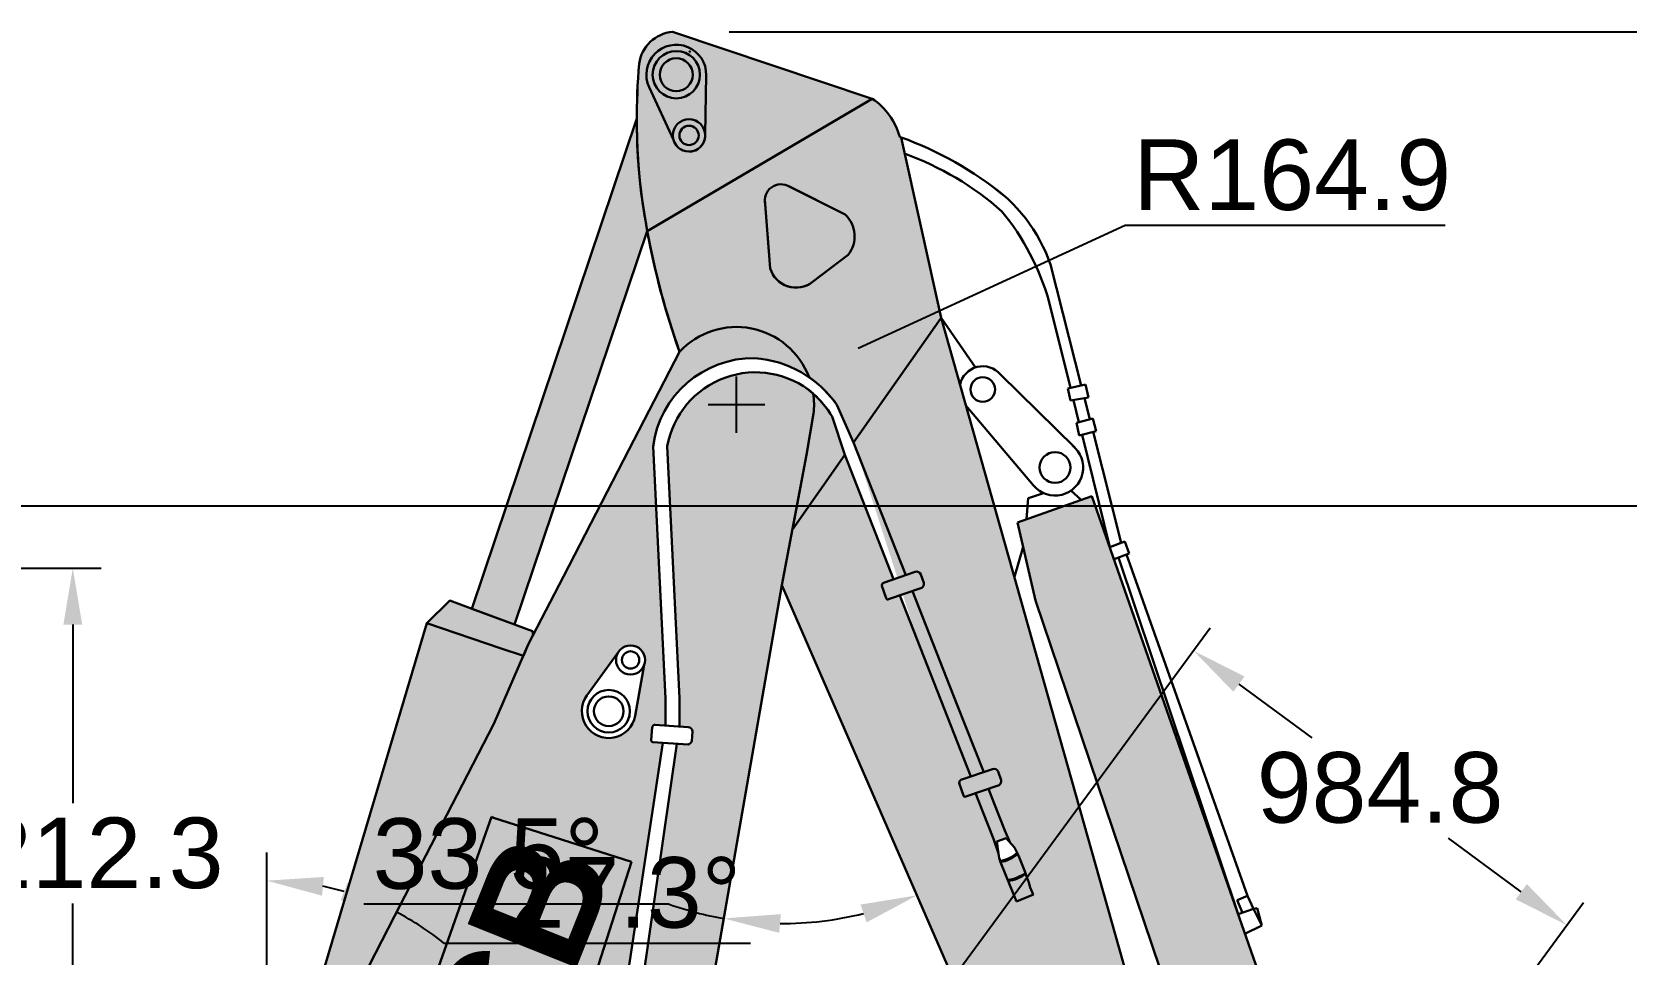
# Model space of a CAD drawing. Header units: millimetres. Extents: x 840 to 45745, y -146 to 13913.
# Drawn here: x 27991 to 31380, y 8627 to 10587 of the extents above; entities that cross this region are included whole.
import ezdxf

# ---------------------------------------------------------------- set-up
doc = ezdxf.new("R2010")
doc.units = ezdxf.units.MM
for name, color, linetype, lineweight in [('colour', 7, 'Continuous', 30), ('drawing', 7, 'Continuous', 30), ('extra adjustment', 7, 'Continuous', 30), ('New DIM', 7, 'Continuous', 30)]:
    doc.layers.add(name, color=color, linetype=linetype, lineweight=lineweight)
doc.styles.get("Standard").update_dxf_attribs({"font": 'arial.ttf'})
doc.dimstyles.new('000001211E731208', dxfattribs={"dimscale": 30, "dimtxt": 5, "dimasz": 4, "dimexe": 2, "dimexo": 4, "dimgap": 1, "dimtad": 1, "dimtih": 1, "dimtoh": 1, "dimdec": 1, "dimdsep": 46, "dimtxsty": 'Standard', "dimcen": 2, "dimclrd": 1, "dimclre": 134, "dimadec": 1, "dimazin": 2, "dimtfac": 1, "dimtdec": 1, "dimtofl": 0, "dimtmove": 0, "dimatfit": 3, "dimfxl": 1, "dimtolj": 1, "dimtzin": 0, "dimarcsym": 0})

# ---------------------------------------------------------------- blocks, each defined once
blk = doc.blocks.new('*D12')
at = {"layer": 'Defpoints', "color": 0, "transparency": 16777216}
for p in [(27622.2, 9579.7), (27206, 6227.8), (31723.3, 6227.8)]:
    blk.add_point(p, dxfattribs=at)
at = {"layer": 'New DIM', "color": 134, "linetype": 'ByBlock', "lineweight": -2, "transparency": 16777216}
for p, q in [((27742.2, 9579.7), (31783.3, 9579.7)), ((27326, 6227.8), (31783.3, 6227.8))]:
    blk.add_line(p, q, dxfattribs=at)
at = {"layer": 'New DIM', "color": 1, "linetype": 'ByBlock', "lineweight": -2, "transparency": 16777216}
for p, q in [((31723.3, 9459.7), (31723.3, 8010.4)), ((31723.3, 6347.8), (31723.3, 7797.1))]:
    blk.add_line(p, q, dxfattribs=at)
at = {"layer": 'New DIM', "color": 1, "transparency": 16777216}
for points in [[(31703.3, 9459.7), (31743.3, 9459.7), (31723.3, 9579.7)], [(31703.3, 6347.8), (31743.3, 6347.8), (31723.3, 6227.8)]]:
    blk.add_solid(points, dxfattribs=at)
at = {"layer": 'New DIM', "color": 0, "transparency": 16777216, "insert": (31723.3, 7903.8), "char_height": 150, "attachment_point": 5}
blk.add_mtext('\\A1;3351.9', dxfattribs=at)
blk = doc.blocks.new('*D13')
at = {"layer": 'Defpoints', "color": 0, "transparency": 16777216}
for p in [(29353.2, 10587.3), (27143.5, 6225.1), (32152.9, 6225.1)]:
    blk.add_point(p, dxfattribs=at)
at = {"layer": 'New DIM', "color": 134, "linetype": 'ByBlock', "lineweight": -2, "transparency": 16777216}
for p, q in [((29473.2, 10587.3), (32212.9, 10587.3)), ((27263.5, 6225.1), (32212.9, 6225.1))]:
    blk.add_line(p, q, dxfattribs=at)
at = {"layer": 'New DIM', "color": 1, "linetype": 'ByBlock', "lineweight": -2, "transparency": 16777216}
for p, q in [((32152.9, 10467.3), (32152.9, 8512.8)), ((32152.9, 6345.1), (32152.9, 8299.6))]:
    blk.add_line(p, q, dxfattribs=at)
at = {"layer": 'New DIM', "color": 1, "transparency": 16777216}
for points in [[(32132.9, 10467.3), (32172.9, 10467.3), (32152.9, 10587.3)], [(32132.9, 6345.1), (32172.9, 6345.1), (32152.9, 6225.1)]]:
    blk.add_solid(points, dxfattribs=at)
at = {"layer": 'New DIM', "color": 0, "transparency": 16777216, "insert": (32152.9, 8406.2), "char_height": 150, "attachment_point": 5}
blk.add_mtext('\\A1;4362.2', dxfattribs=at)
blk = doc.blocks.new('*D37')
at = {"layer": 'Defpoints', "color": 0, "transparency": 16777216}
for p in [(31253.9, 8688.8), (29637.8, 8153.3), (30431.3, 7569.9)]:
    blk.add_point(p, dxfattribs=at)
at = {"layer": 'New DIM', "color": 134, "linetype": 'ByBlock', "lineweight": -2, "transparency": 16777216}
for p, q in [((29708.9, 8250), (30495.9, 9320.5)), ((30502.4, 7666.6), (31289.4, 8737.1))]:
    blk.add_line(p, q, dxfattribs=at)
at = {"layer": 'New DIM', "color": 1, "linetype": 'ByBlock', "lineweight": -2, "transparency": 16777216}
for p, q in [((30557.1, 9201.1), (30712.2, 9087)), ((31157.2, 8759.9), (31002.1, 8873.9))]:
    blk.add_line(p, q, dxfattribs=at)
at = {"layer": 'New DIM', "color": 1, "transparency": 16777216}
for points in [[(30568.9, 9217.2), (30545.2, 9184.9), (30460.4, 9272.1)], [(31169.1, 8776), (31145.4, 8743.7), (31253.9, 8688.8)]]:
    blk.add_solid(points, dxfattribs=at)
at = {"layer": 'New DIM', "color": 0, "transparency": 16777216, "insert": (30857.1, 8980.5), "char_height": 150, "attachment_point": 5}
blk.add_mtext('\\A1;984.8', dxfattribs=at)
blk = doc.blocks.new('*D39')
at = {"layer": 'Defpoints', "color": 0, "transparency": 16777216}
for p in [(28585.8, 8775.7), (28762.3, 8707.9), (28490.6, 8430.1), (28504.9, 8209.9), (28490.6, 8187)]:
    blk.add_point(p, dxfattribs=at)
at = {"layer": 'New DIM', "color": 134, "linetype": 'ByBlock', "lineweight": -2, "transparency": 16777216}
for p, q in [((28490.6, 8550.1), (28490.6, 8843.3)), ((28817.4, 8814.5), (28794.2, 8769.4))]:
    blk.add_line(p, q, dxfattribs=at)
at = {"layer": 'New DIM', "color": 1, "linetype": 'ByBlock', "lineweight": -2, "transparency": 16777216}
blk.add_line((28867.2, 8650.7), (29518.8, 8650.7), dxfattribs=at)
for start, end in [(74.1211, 78.539), (51.1991, 62.6601)]:
    blk.add_arc((28490.6, 8182.4), 600.9, start, end, dxfattribs=at)
at = {"layer": 'New DIM', "color": 1, "transparency": 16777216}
for points in [[(28608, 8751.4), (28612, 8791.2), (28490.6, 8783.3)], [(28662.4, 8778.9), (28647.7, 8741.7), (28766.6, 8716.1)]]:
    blk.add_solid(points, dxfattribs=at)
at = {"layer": 'New DIM', "color": 0, "transparency": 16777216, "insert": (29253, 8757.3), "char_height": 150, "attachment_point": 5}
blk.add_mtext('\\A1;27.3°', dxfattribs=at)
blk = doc.blocks.new('*D40')
at = {"layer": 'Defpoints', "color": 0, "transparency": 16777216}
for p in [(29585.5, 9411), (30050, 7910.5), (30225.9, 7763.1), (30305.1, 7761.2), (30316, 7736.1)]:
    blk.add_point(p, dxfattribs=at)
at = {"layer": 'New DIM', "color": 1, "linetype": 'ByBlock', "lineweight": -2, "transparency": 16777216}
blk.add_line((30305.9, 8054.1), (30961, 8054.1), dxfattribs=at)
at = {"layer": 'New DIM', "color": 134, "linetype": 'ByBlock', "lineweight": -2, "transparency": 16777216}
blk.add_line((30111, 7797.5), (29953.7, 7844.5), dxfattribs=at)
at = {"layer": 'New DIM', "color": 1, "linetype": 'ByBlock', "lineweight": -2, "transparency": 16777216}
for start, end in [(91.8189, 113.563), (135.3071, 141.6006)]:
    blk.add_arc((30316, 7736.1), 318.1, start, end, dxfattribs=at)
at = {"layer": 'New DIM', "color": 1, "transparency": 16777216}
for points in [[(30078.5, 7976.4), (30101.2, 7943.4), (30188.8, 8027.7)], [(30084.4, 7924.5), (30049, 7943), (30011.2, 7827.3)]]:
    blk.add_solid(points, dxfattribs=at)
at = {"layer": 'New DIM', "color": 0, "transparency": 16777216, "insert": (30693.4, 8160.7), "char_height": 150, "attachment_point": 5}
blk.add_mtext('\\A1;49.8°', dxfattribs=at)
blk = doc.blocks.new('*D41')
at = {"layer": 'Defpoints', "color": 0, "transparency": 16777216}
for p in [(29585.5, 9411.1), (29585.5, 9411), (29740, 8709.1), (29405, 8375.6), (30305.1, 7761.2)]:
    blk.add_point(p, dxfattribs=at)
at = {"layer": 'New DIM', "color": 1, "linetype": 'ByBlock', "lineweight": -2, "transparency": 16777216}
blk.add_line((29346, 8733.4), (28697, 8733.4), dxfattribs=at)
for start, end in [(250.5322, 260.1091), (269.6861, 283.986)]:
    blk.add_arc((29585.5, 9411), 718.8, start, end, dxfattribs=at)
at = {"layer": 'New DIM', "color": 1, "transparency": 16777216}
for points in [[(29752.8, 8732.5), (29765.7, 8694.7), (29872.9, 8752.2)], [(29579.8, 8672.4), (29583.4, 8712.2), (29462.1, 8703)]]:
    blk.add_solid(points, dxfattribs=at)
at = {"layer": 'New DIM', "color": 0, "transparency": 16777216, "insert": (28961.5, 8840), "char_height": 150, "attachment_point": 5}
blk.add_mtext('\\A1;33.5°', dxfattribs=at)
blk = doc.blocks.new('*D44')
at = {"layer": 'Defpoints', "color": 0, "transparency": 16777216}
for p in [(26999.4, 9447.5), (26999.4, 8235.2), (28078.3, 8235.2)]:
    blk.add_point(p, dxfattribs=at)
at = {"layer": 'New DIM', "color": 134, "linetype": 'ByBlock', "lineweight": -2, "transparency": 16777216}
for p, q in [((27119.4, 9447.5), (28138.3, 9447.5)), ((27119.4, 8235.2), (28138.3, 8235.2))]:
    blk.add_line(p, q, dxfattribs=at)
at = {"layer": 'New DIM', "color": 1, "linetype": 'ByBlock', "lineweight": -2, "transparency": 16777216}
for p, q in [((28078.3, 9327.5), (28078.3, 8948)), ((28078.3, 8355.2), (28078.3, 8734.7))]:
    blk.add_line(p, q, dxfattribs=at)
at = {"layer": 'New DIM', "color": 1, "transparency": 16777216}
for points in [[(28058.3, 9327.5), (28098.3, 9327.5), (28078.3, 9447.5)], [(28058.3, 8355.2), (28098.3, 8355.2), (28078.3, 8235.2)]]:
    blk.add_solid(points, dxfattribs=at)
at = {"layer": 'New DIM', "color": 0, "transparency": 16777216, "insert": (28078.3, 8841.4), "char_height": 150, "attachment_point": 5}
blk.add_mtext('\\A1;1212.3', dxfattribs=at)
blk = doc.blocks.new('*D48')
at = {"layer": 'Defpoints', "color": 0, "transparency": 16777216}
for p in [(29638.7, 9864.2), (29489, 9795.2)]:
    blk.add_point(p, dxfattribs=at)
at = {"layer": 'New DIM', "color": 1, "linetype": 'ByBlock', "lineweight": -2, "transparency": 16777216}
for p, q in [((30315, 10176.1), (29747.7, 9914.5)), ((30995.1, 10176.1), (30315, 10176.1))]:
    blk.add_line(p, q, dxfattribs=at)
at = {"layer": 'New DIM', "color": 134, "lineweight": -2, "transparency": 16777216}
for p, q in [((29489, 9735.2), (29489, 9855.2)), ((29429, 9795.2), (29549, 9795.2))]:
    blk.add_line(p, q, dxfattribs=at)
at = {"layer": 'New DIM', "color": 1, "transparency": 16777216}
blk.add_solid([(29739.3, 9932.6), (29756.1, 9896.3), (29638.7, 9864.2)], dxfattribs=at)
at = {"layer": 'New DIM', "color": 0, "transparency": 16777216, "insert": (30670.1, 10282.7), "char_height": 150, "attachment_point": 5}
blk.add_mtext('\\A1;R164.9', dxfattribs=at)

msp = doc.modelspace()

# ---------------------------------------------------------------- hatches: boundary and pattern name
at = {"layer": 'colour', "true_color": 0xc7c8ca}
h = msp.add_hatch(color=9, dxfattribs=at)
h.dxf.hatch_style = 1
h.set_gradient(color1=(147, 149, 152), name='HEMISPHERICAL')
h.paths.add_polyline_path([(29299.31, 10164.04, -0.0167085), (29283.42, 10271.38, -0.0236868), (29277.18, 10402.89), (28926.72, 9361.1), (29016.95, 9327.64)])
at = {"layer": 'colour', "true_color": 0xf8d731}
h = msp.add_hatch(color=40, dxfattribs=at)
h.dxf.hatch_style = 1
h.set_gradient(color1=(248, 153, 30), color2=(255, 255, 0), name='INVCYLINDER')
h.paths.add_polyline_path([(29924.1, 9979.31), (29738.08, 9714.87), (29849.31, 9432.87), (29801.82, 9416.61, 0.4310799), (29798.62, 9408.76), (29807.55, 9382.69, 0.4325482), (29812.12, 9381.27), (29862.81, 9398.63), (29957.6, 9158.33), (30014.52, 9014.04), (30033.06, 9020.39, -0.3949226), (30045.1, 9015.08), (30049.75, 9001.51, -0.3743318), (30047.11, 8986.34), (29972.59, 8960.81), (29971.67, 8963.48, 0.4325482), (29976.24, 8962.06), (30047.11, 8986.34, 0.3743318), (30049.75, 9001.51), (30045.1, 9015.08, 0.3949226), (30033.06, 9020.39), (29987.19, 9004.68), (29930.65, 9149.09), (29836.48, 9389.61), (29808.46, 9380.01), (29798.62, 9408.76, -0.4310799), (29801.82, 9416.61), (29823.06, 9423.88), (29719.48, 9688.44), (29607.85, 9529.74), (29585.53, 9411.07), (29585.52, 9411.05), (30305.07, 7761.17), (30315.99, 7736.13, 0.0151125), (30381.04, 7721.73), (30242.59, 7983.9), (30393.18, 8210.25), (30557.1, 7651.22), (30442.1, 7656.23, -0.2185734), (30431.33, 7569.93, -0.0287436), (30299.06, 7406.43), (30489.62, 7587.97, -0.2903416), (30546.94, 7599.36), (30547.93, 7598.98, -0.051203), (30555.87, 7594.93, -0.2603483), (30581.82, 7548.47), (30602.47, 7577.88)], flags=17)
h.paths.add_polyline_path([(30085.5, 8842.25, 0.0062321), (30079.75, 8854.15), (30062.3, 8873.41), (30042.14, 8866.59), (30045.67, 8841.03, 0.0141762), (30049.24, 8825.28, 0.1517527)], flags=16)
h = msp.add_hatch(color=40, dxfattribs=at)
h.dxf.hatch_style = 1
h.paths.add_polyline_path([(30085.5, 8842.25, 0.0062321), (30079.75, 8854.15), (30062.3, 8873.41), (30042.14, 8866.59), (30045.67, 8841.03, 0.0141762), (30049.24, 8825.28, 0.1517527)], flags=16)
edge = h.paths.add_edge_path()
edge.add_line((29924.1, 9979.31), (30602.47, 7577.88))
edge.add_line((29738.08, 9714.87), (29924.1, 9979.31))
edge.add_line((29607.85, 9529.74), (29719.48, 9688.44))
edge.add_line((29585.52, 9411.05), (30305.07, 7761.17))
edge.add_line((29637.7, 9688.43), (29585.52, 9411.05))
edge.add_line((30602.47, 7577.88), (30581.82, 7548.47))
edge.add_line((30108.51, 7224.88), (30489.62, 7587.97))
edge.add_arc((30342.72, 7624.81), 104.23, 326.66918, 428.42913)
edge.add_arc((28944.29, 8637.65), 1830.66, 317.7354, 324.32113)
h = msp.add_hatch(color=40, dxfattribs=at)
h.dxf.hatch_style = 1
h.set_gradient(color1=(242, 103, 34), color2=(255, 255, 0), name='CURVED')
h.paths.add_polyline_path([(29585.52, 9411.05), (29585.52, 9411.05), (29637.7, 9688.43), (29652.8, 9776.15, 0.0638341), (29652.3, 9818.09, 0.0290445), (29633.72, 9832.76, 0.5374707), (29341.89, 9706.68), (29368.19, 9171.46), (29368.19, 9110.91), (29386.52, 9109.67, -0.3949226), (29395.57, 9100.11), (29394.26, 9080.83, -0.2566987), (29386.28, 9072.83), (29362.44, 9074.45), (29289.17, 8566.63), (29246.79, 8351.74), (29260.1, 8350.88, -0.3949226), (29269.19, 8341.35), (29267.94, 8322.06, -0.2566987), (29259.99, 8314.04), (29239.62, 8315.35), (29173.2, 7978.55), (29205.87, 7948.95, -0.2655731), (29221.84, 7906.91, -0.0287231), (29192.79, 7770.68, -0.5298923), (29167.37, 7756.58), (29133.78, 7778.65), (29123.78, 7727.96), (29157.99, 7714.5, -0.3478787), (29166.25, 7682.45), (29150.52, 7647.14), (29099.68, 7532.99, -0.8544221), (29032.5, 7543.6, -0.0326101), (29032.8, 7548.08), (29028.73, 7671.47), (29028.15, 7723.92, -0.3386236), (29053.48, 7745.36), (29085.93, 7739.11), (29098.73, 7801.69), (29086.84, 7809.51), (29083.75, 7811.22, -0.2120513), (29066.11, 7842.49), (29077.92, 8011.17, -0.5621752), (29121.23, 8025.65), (29140.9, 8007.83), (29204.28, 8317.64), (29185.23, 8318.87, -0.4325482), (29181.56, 8321.94), (29183.34, 8349.44, -0.4310799), (29189.32, 8355.45), (29211.72, 8354), (29255.19, 8566.47), (29332.61, 9076.48), (29311.54, 9077.91, -0.4325482), (29307.88, 9080.99), (29309.75, 9108.48, -0.4310799), (29315.75, 9114.48), (29338.15, 9112.96), (29338.15, 9170.65), (29311.6, 9706.34, -0.3796109), (29527.9, 9893.93, -0.1333136), (29643.27, 9853.41, 0.5565734), (29368.19, 9907.48), (29260.31, 9698.84), (29121.28, 9429.93), (29046.34, 9284.97), (28973.5, 9116.32), (28762.33, 8707.88), (28504.87, 8209.91), (28490.63, 8187.02), (28527.46, 8148.55, -0.0927867), (28715.97, 7876.27, 0.0098059), (28731.99, 7881.64, 0.3133144), (28755.8, 7920.87), (28722.45, 7984.49, -0.066357), (28792.18, 8054.17), (28867.47, 7978.82, -0.3527412), (28851.11, 7883.26, -0.0743626), (28735.82, 7828.2, -0.0720194), (28791.84, 7576.43, -0.0698777), (28829.49, 7529.13, 0.0197493), (28875.4, 7431.46), (28992.38, 7213.73), (29123.12, 7033.79), (29146.41, 6994.59), (29404.98, 8375.61)])
h.paths.add_polyline_path([(29294.78, 9252.34, -0.085017), (29293.02, 9242.06), (29273.71, 9133.45, -1.2560105), (29171.25, 9177), (29237.12, 9267.75, -0.7678716)], flags=16)
h.paths.add_polyline_path([(29282.29, 9252.34, -1), (29245.49, 9252.34, -1)], flags=0)
h.paths.add_polyline_path([(29262.61, 9143.45, -0.0655701), (29261.07, 9131.76), (29261.46, 9132.95), (29260.64, 9130.25, -0.8616334), (29172.34, 9143.45, -1)], flags=0)
h.paths.add_polyline_path([(29248.95, 9143.45, -1), (29186, 9143.45, -1)], flags=0)
h.paths.add_polyline_path([(28657.01, 8230.4), (28689.32, 8109.68, -0.0920578), (28691.62, 8097.32, -0.7568257), (28627.85, 8079.32), (28547.38, 8172.27, -1.2560105)], flags=16)
h.paths.add_polyline_path([(28645.82, 8213.94, -0.7268482), (28554.8, 8184.4), (28555.55, 8183.23), (28553.79, 8185.84, -0.1492609), (28545.21, 8213.94, -1)], flags=0)
h.paths.add_polyline_path([(28630.59, 8213.94, -1), (28560.44, 8213.94, -1)], flags=0)
h.paths.add_polyline_path([(28677.69, 8097.32, -1), (28636.69, 8097.32, -1)], flags=16)
h.paths.add_polyline_path([(29079.85, 8048.65), (29384.77, 8810.48), (28908.27, 9001.2), (28603.35, 8239.36)], flags=24)
at = {"layer": 'colour', "true_color": 0x000000}
h = msp.add_hatch(color=18, dxfattribs=at)
h.dxf.hatch_style = 1
h.paths.add_polyline_path([(30244.43, 9600.84), (30086.04, 9544.32), (30124.65, 9379.12), (30413.12, 8525.62, 0.031451), (30599.77, 8584.42)])
at = {"layer": 'colour', "true_color": 0x3b3b3b}
h = msp.add_hatch(color=250, dxfattribs=at)
h.dxf.hatch_style = 1
h.paths.add_polyline_path([(28913.67, 9365.93), (28879.97, 9378.43), (28830.54, 9330.44), (28988.97, 9276.83), (29035.96, 9260.93), (29046.34, 9284.97), (29056.94, 9305.49), (29055.64, 9313.3)])
at = {"layer": 'colour', "true_color": 0x000000}
h = msp.add_hatch(color=18, dxfattribs=at)
h.dxf.hatch_style = 1
h.paths.add_polyline_path([(28973.5, 9116.32), (29035.96, 9260.93), (28988.97, 9276.83), (28830.54, 9330.44), (28490.63, 8187.02), (28504.87, 8209.91), (28762.33, 8707.88)])
at = {"layer": 'drawing'}
h = msp.add_hatch(color=256, dxfattribs=at)
h.set_gradient(color2=(0, 0, 0))
h.paths.add_polyline_path([(29045.87, 8048.65), (29350.78, 8810.48), (28874.28, 9001.2), (28569.37, 8239.36)], flags=9)
h = msp.add_hatch(color=256, dxfattribs=at)
h.set_gradient(color2=(0, 0, 0))
h.paths.add_polyline_path([(29045.87, 8048.65), (29350.78, 8810.48), (28874.28, 9001.2), (28569.37, 8239.36)], flags=9)
h = msp.add_hatch(color=256, dxfattribs=at)
h.set_gradient(color2=(0, 0, 0))
h.paths.add_polyline_path([(28717.45, 8207.96), (28726.08, 8205.09), (29035.41, 8102.22), (29265.81, 8823.44), (28968.22, 8918.52)], flags=16)
h.paths.add_polyline_path([(29079.85, 8048.65), (29384.77, 8810.48), (28908.27, 9001.2), (28603.35, 8239.36)], flags=9)
h = msp.add_hatch(color=256, dxfattribs=at)
h.set_gradient(color2=(0, 0, 0))
h.paths.add_polyline_path([(28717.45, 8207.96), (28726.08, 8205.09), (29035.41, 8102.22), (29265.81, 8823.44), (28968.22, 8918.52)], flags=16)
h.paths.add_polyline_path([(29079.85, 8048.65), (29384.77, 8810.48), (28908.27, 9001.2), (28603.35, 8239.36)], flags=9)
at = {"layer": 'extra adjustment', "true_color": 0xf8d731}
h = msp.add_hatch(color=40, dxfattribs=at)
h.dxf.hatch_style = 1
h.paths.add_polyline_path([(29719.81, 10199.37, -0.3937212), (29726.26, 10113.44), (29650.88, 10055.75, -0.5280708), (29560.73, 10084.69), (29549.72, 10221.05, -0.6621342), (29601.61, 10258.42)], flags=16)
h.paths.add_polyline_path([(29777.53, 10445.28), (29353.22, 10587.31, 0.3519114), (29282.1, 10519.71, 0.0447435), (29283.42, 10271.38, 0.0167085), (29299.31, 10164.04)])
h.paths.add_polyline_path([(29422.45, 10370.21, -0.9124558), (29354.99, 10358.01), (29303.32, 10469.57, -1.2560105), (29424.73, 10495.16)], flags=16)
h.paths.add_polyline_path([(29367.66, 10367.21, -1), (29408.66, 10367.21, -1)], flags=16)
h.paths.add_polyline_path([(29310.78, 10496.32, -1), (29411.39, 10496.32, -1)], flags=0)
h.paths.add_polyline_path([(29326.01, 10496.32, -1), (29396.16, 10496.32, -1)], flags=0)
h.paths.add_polyline_path([(29391.31, 10543.93), (29389.96, 10545.22), (29389.07, 10546.14)], flags=0)
h = msp.add_hatch(color=40, dxfattribs=at)
h.dxf.hatch_style = 1
h.paths.add_polyline_path([(29838.83, 10363.14), (29836.27, 10364, 0.1777184), (29777.53, 10445.28), (29299.31, 10164.04, 0.0409632), (29368.19, 9907.48, -0.5565734), (29643.27, 9853.41, -0.0902418), (29702.52, 9794.47), (29738.08, 9714.87), (29924.1, 9979.31)])
h.paths.add_polyline_path([(29719.81, 10199.37, -0.3937212), (29726.26, 10113.44), (29650.88, 10055.75, -0.5280708), (29560.73, 10084.69), (29549.72, 10221.05, -0.6621342), (29601.61, 10258.42)], flags=16)
h.paths.add_polyline_path([(29422.45, 10370.21, -0.9124558), (29354.99, 10358.01), (29303.32, 10469.57, -1.2560105), (29424.73, 10495.16)], flags=16)
h.paths.add_polyline_path([(29367.66, 10367.21, -1), (29408.66, 10367.21, -1)], flags=16)
h = msp.add_hatch(color=40, dxfattribs=at)
h.dxf.hatch_style = 1
h.paths.add_polyline_path([(29719.48, 9688.44), (29692.15, 9769.83, 0.0771874), (29652.3, 9818.09, -0.0638341), (29652.8, 9776.15), (29637.7, 9688.43), (29607.85, 9529.74)])

# ---------------------------------------------------------------- linework, layer by layer
at = {"layer": 'colour'}
msp.add_line((30057.83, 10239.18), (30057.83, 10239.19), dxfattribs=at)
msp.add_lwpolyline([(29299.31, 10164.04, -0.0167085), (29283.42, 10271.38, -0.0236868), (29277.18, 10402.89), (28926.72, 9361.1), (29016.95, 9327.64)], format="xyb", close=True, dxfattribs=at)
msp.add_lwpolyline([(28913.67, 9365.93), (28879.97, 9378.43), (28830.54, 9330.44), (28988.97, 9276.83), (29035.96, 9260.93), (29046.34, 9284.97), (29056.94, 9305.49), (29055.64, 9313.3)], close=True, dxfattribs=at)
at = {"layer": 'drawing'}
for p, q in [((29777.53, 10445.28), (29353.22, 10587.31)), ((29389.07, 10546.14), (29390.04, 10545.13)), ((29389.07, 10546.14), (29391.31, 10543.93)), ((29389.96, 10545.22), (29391.31, 10543.93)), ((29422.45, 10370.21), (29424.73, 10495.16)), ((29354.99, 10358.01), (29303.32, 10469.57)), ((28926.72, 9361.1), (29277.18, 10402.89)), ((29422.46, 10370.12), (29422.45, 10370.21)), ((29596.51, 10260.97), (29719.81, 10199.37)), ((29560.73, 10084.69), (29548.93, 10230.88)), ((29016.95, 9327.64), (29299.31, 10164.04)), ((29726.26, 10113.44), (29650.17, 10055.2)), ((29924.1, 9979.31), (30602.47, 7577.88)), ((29924.1, 9979.31), (29996.84, 9874.16)), ((29260.31, 9698.84), (29368.19, 9907.48)), ((30050.26, 9859.21), (30207.99, 9704.03)), ((30193.51, 9829.65), (30230.9, 9837.91)), ((30199.25, 9803.66), (30193.51, 9829.65)), ((30230.9, 9837.91), (30237.01, 9810.28)), ((30237.01, 9810.28), (30199.25, 9803.66)), ((29652.8, 9776.15), (29637.7, 9688.43)), ((29976.73, 9793.01), (30120.49, 9622.9)), ((30212.06, 9756.21), (30246.18, 9765.46)), ((30246.18, 9765.46), (30253.37, 9738.93)), ((30217.37, 9729.17), (30212.06, 9756.21)), ((30253.37, 9738.93), (30217.37, 9729.17)), ((29121.28, 9429.93), (29260.31, 9698.84)), ((29637.7, 9688.43), (29585.52, 9411.05)), ((29607.85, 9529.74), (29719.48, 9688.44)), ((30244.43, 9600.84), (30086.04, 9544.32)), ((30109.32, 9596.22), (30105.71, 9551.33)), ((30118.02, 9599.19), (30109.32, 9596.22)), ((30118.02, 9599.19), (30141.28, 9607.12)), ((30200, 9612.27), (30221.63, 9592.7)), ((30244.43, 9600.84), (30607.62, 8561.96)), ((30086.04, 9544.32), (30124.65, 9379.12)), ((30079.61, 9428.8), (30098.14, 9492.53)), ((30282.48, 9492), (30314.13, 9504.29)), ((30282.48, 9492), (30300.85, 9499.01)), ((30304.11, 9500.74), (30300.69, 9499.43)), ((30304.11, 9500.74), (30307.02, 9501.14)), ((30314.13, 9504.29), (30323.98, 9478.92)), ((30323.98, 9478.92), (30291.47, 9466.29)), ((29046.34, 9284.97), (29121.28, 9429.93)), ((29587.76, 9422.93), (29587.77, 9422.9)), ((29585.53, 9411.07), (29404.98, 8375.61)), ((29585.52, 9411.05), (30305.07, 7761.17)), ((28830.54, 9330.44), (28879.97, 9378.43)), ((28879.97, 9378.43), (28913.67, 9365.93)), ((29055.64, 9313.3), (28913.67, 9365.93)), ((30124.65, 9379.12), (30418.84, 8508.69)), ((28830.54, 9330.44), (28490.63, 8187.02)), ((28988.97, 9276.83), (28830.54, 9330.44)), ((29046.34, 9284.97), (28973.5, 9116.32)), ((29055.64, 9313.3), (29056.94, 9305.49)), ((28988.97, 9276.83), (29035.96, 9260.93)), ((29237.12, 9267.75), (29171.25, 9177)), ((29237.16, 9267.82), (29237.12, 9267.75)), ((29293.02, 9242.06), (29273.71, 9133.45)), ((29957.6, 9158.33), (30014.52, 9014.04)), ((28762.33, 8707.88), (28973.5, 9116.32)), ((29261.46, 9132.95), (29260.64, 9130.25)), ((29261.11, 9131.86), (29260.64, 9130.25)), ((29261.46, 9132.95), (29261.07, 9131.76)), ((29930.65, 9149.09), (29987.19, 9004.68)), ((29367.88, 9110.93), (29368.19, 9112.96)), ((29997.39, 8969.3), (30012.94, 8929.57)), ((30024.43, 8978.57), (30036.65, 8947.6)), ((30036.65, 8947.6), (30059.22, 8890.07)), ((28743.53, 8281.86), (28968.33, 8918.83)), ((28968.33, 8918.83), (28971.6, 8917.44)), ((29265.81, 8823.44), (28970.46, 8917.8)), ((30042.14, 8866.59), (30062.3, 8873.41)), ((30045.67, 8841.03), (30042.14, 8866.59)), ((30062.3, 8873.41), (30079.75, 8854.15)), ((29035.41, 8102.22), (29265.81, 8823.44)), ((30077.97, 8754.59), (30049.91, 8822.73)), ((30077.97, 8754.59), (30078.18, 8754.06)), ((30077.97, 8754.59), (30084.29, 8739.24)), ((30084.29, 8739.24), (30120.1, 8753.99)), ((30113.54, 8768.52), (30119.6, 8753.79)), ((30553.12, 8741.69), (30574.91, 8750.98)), ((30574.91, 8750.98), (30587.77, 8723.13)), ((30564.49, 8714.99), (30553.12, 8741.69)), ((30587.77, 8723.13), (30555.25, 8711.76)), ((30587.77, 8723.13), (30596.08, 8724.99)), ((30605.57, 8688.2), (30587.77, 8723.13)), ((30596.08, 8724.99), (30605.57, 8688.2)), ((28504.87, 8209.91), (28762.33, 8707.88)), ((30569.85, 8669.99), (30605.57, 8688.2))]:
    msp.add_line(p, q, dxfattribs=at)
for points in [[(29801.82, 9416.61), (29869.06, 9439.64)], [(29880.98, 9434.29), (29887.24, 9416.01)], [(29807.29, 9383.45), (29798.25, 9409.81)], [(29882.98, 9405.54), (29812.12, 9381.27)], [(29307.93, 9081.79), (29309.82, 9109.6)], [(29315.75, 9114.48), (29386.66, 9109.66)], [(29395.57, 9100.11), (29394.26, 9080.83)], [(29386.28, 9072.83), (29311.54, 9077.91)], [(29965.95, 8997.4), (30033.19, 9020.44)], [(30045.1, 9015.08), (30051.37, 8996.8)], [(29971.41, 8964.24), (29962.38, 8990.61)], [(30047.11, 8986.34), (29976.24, 8962.06)]]:
    msp.add_lwpolyline(points, dxfattribs=at)
for centre, radius in [((29361.09, 10496.32), 50.3), ((29361.09, 10496.32), 35.08), ((29388.16, 10367.21), 34.43), ((29388.16, 10367.21), 20.5), ((30012.52, 9827.26), 26.16), ((30166.1, 9661.45), 32.76), ((29263.89, 9252.34), 30.89), ((29263.89, 9252.34), 18.4), ((29217.47, 9143.45), 45.14), ((29217.47, 9143.45), 31.48)]:
    msp.add_circle(centre, radius, dxfattribs=at)
for centre, radius, start, end in [((29359.74, 10509.25), 78.34, 94.77179, 172.322), ((29361.09, 10496.32), 63.66, 358.95401, 204.85077), ((30667.54, 10402.89), 1390.35, 175.17998, 185.4276), ((29696.17, 10324.61), 145.54, 15.70158, 56.01078), ((30896.92, 10455.43), 1623.96, 186.50759, 199.71937), ((29583.59, 10228.73), 34.73, 58.74058, 192.7802), ((29676.93, 10152.94), 63.2, 321.31298, 47.27543), ((29615.69, 10101), 57.33, 196.52667, 306.98068), ((29488.97, 9795.16), 164.93, 20.68118, 137.07777), ((30012.52, 9827.26), 49.45, 40.24386, 168.01108), ((29488.97, 9795.16), 164.93, 353.38068, 8.33304), ((30166.1, 9661.45), 59.73, 220.20126, 51.96754), ((29872.12, 9430.5), 9.63, 23.12917, 108.4882), ((29803.93, 9411.17), 5.83, 106.69441, 204.40331), ((29875.59, 9414.65), 11.73, 309.07031, 6.65791), ((29810.5, 9384.12), 3.28, 191.89267, 299.48868), ((29217.47, 9143.45), 57.12, 144.02449, 349.92125), ((29311.16, 9081.17), 3.28, 169.09607, 276.69208), ((29315.58, 9108.65), 5.83, 83.89781, 181.6067), ((29385.94, 9100.05), 9.63, 0.33257, 85.69159), ((29382.99, 9084.09), 11.73, 286.27371, 343.86131), ((30036.24, 9011.3), 9.63, 23.12917, 108.4882), ((29968.05, 8991.96), 5.83, 106.69441, 204.40331), ((30039.72, 8995.44), 11.73, 309.07031, 6.65791), ((29974.62, 8964.92), 3.28, 191.89267, 299.48868), ((29605.58, 8617.57), 529.91, 16.54966, 26.5156), ((30325.07, 8896.2), 284.8, 191.16961, 194.94929), ((30040.05, 8892.12), 67.47, 277.82943, 312.34524), ((30038.15, 8895.54), 73.76, 279.17665, 311.05014), ((30056.08, 8866.15), 81.68, 276.58651, 305.30768), ((30057.24, 8859.85), 77.78, 276.78198, 306.90691)]:
    msp.add_arc(centre, radius, start, end, dxfattribs=at)
at = {"layer": 'extra adjustment'}
for p, q in [((29299.31, 10164.04), (29777.53, 10445.28)), ((29836.27, 10364), (29838.83, 10363.14))]:
    msp.add_line(p, q, dxfattribs=at)
for points in [[(29777.53, 10445.28), (29353.22, 10587.31, 0.3519114), (29282.1, 10519.71, 0.0447435), (29283.42, 10271.38, 0.0167085), (29299.31, 10164.04)], [(29422.45, 10370.21, -0.9124558), (29354.99, 10358.01), (29303.32, 10469.57, -1.2560105), (29424.73, 10495.16)], [(29310.78, 10496.32, -1), (29411.39, 10496.32, -1)], [(29326.01, 10496.32, -1), (29396.16, 10496.32, -1)], [(29838.83, 10363.14), (29836.27, 10364, 0.1777184), (29777.53, 10445.28), (29299.31, 10164.04, 0.0409632), (29368.19, 9907.48, -0.5565734), (29643.27, 9853.41, -0.0902418), (29702.52, 9794.47), (29738.08, 9714.87), (29924.1, 9979.31)], [(29367.66, 10367.21, -1), (29408.66, 10367.21, -1)], [(29719.81, 10199.37, -0.3937212), (29726.26, 10113.44), (29650.88, 10055.75, -0.5280708), (29560.73, 10084.69), (29549.72, 10221.05, -0.6621342), (29601.61, 10258.42)], [(29719.48, 9688.44), (29692.15, 9769.83, 0.0771874), (29652.3, 9818.09, -0.0638341), (29652.8, 9776.15), (29637.7, 9688.43), (29607.85, 9529.74)]]:
    msp.add_lwpolyline(points, format="xyb", close=True, dxfattribs=at)
msp.add_lwpolyline([(29391.31, 10543.93), (29389.96, 10545.22), (29389.07, 10546.14)], close=True, dxfattribs=at)
at = {"layer": 'New DIM'}
for p, q in [((29780.75, 10443.5), (29777.53, 10445.28)), ((30221.93, 9835.93), (30156.68, 10092.65)), ((30198.83, 9830.83), (30153.22, 10015.56)), ((30216.92, 9757.53), (30205.27, 9804.71)), ((30240.25, 9763.85), (30228.82, 9808.84)), ((29719.48, 9688.44), (29692.15, 9769.83)), ((30282.48, 9492), (30223.51, 9730.84)), ((30307.02, 9501.14), (30247.02, 9737.21)), ((29311.6, 9706.34), (29338.15, 9170.65)), ((29341.89, 9706.68), (29368.19, 9171.46)), ((29738.08, 9714.87), (29849.31, 9432.87)), ((29719.48, 9688.44), (29823.06, 9423.88)), ((30555.25, 8711.76), (30300.84, 9469.92)), ((30317.94, 9476.57), (30574.91, 8750.98)), ((29836.48, 9389.61), (29930.65, 9149.09)), ((29862.81, 9398.63), (29957.6, 9158.33)), ((29338.15, 9112.96), (29338.15, 9170.65)), ((29368.19, 9112.96), (29368.19, 9171.46)), ((29255.19, 8566.47), (29332.61, 9076.48)), ((29289.17, 8566.63), (29362.44, 9074.45)), ((30012.94, 8929.57), (30035.51, 8872.05)), ((30059.22, 8890.07), (30071.02, 8863.78)), ((30035.51, 8872.05), (30045.67, 8841.03))]:
    msp.add_line(p, q, dxfattribs=at)
msp.add_lwpolyline([(29838.83, 10363.14), (29924.1, 9979.31), (29738.08, 9714.87), (29702.52, 9794.47, 0.2262776), (29527.9, 9893.93)], format="xyb", dxfattribs=at)
for centre, radius, start, end in [((29581.21, 9652.54), 755.86, 50.90666, 70.07259), ((29625.13, 9720.86), 646.9, 48.56224, 69.99013), ((29831.54, 9979.93), 344.13, 19.12028, 56.31662), ((29636.51, 9865.46), 538.07, 16.19813, 39.23956), ((29525.49, 9678.21), 215.73, 89.35961, 172.50883), ((29529.51, 9673.19), 190.59, 49.94372, 169.87848), ((29516.86, 9665.67), 203.9, 30.72057, 55.03025)]:
    msp.add_arc(centre, radius, start, end, dxfattribs=at)

# ---------------------------------------------------------------- texts
at = {"layer": 'drawing', "insert": (28743.76, 8256.64), "char_height": 249.0645, "attachment_point": 1, "rotation": 68.18655}
msp.add_mtext_dynamic_manual_height_columns('{\\fArial|b1|i0|c0|p34;JCB}', width=429.8949, gutter_width=1245.32, heights=[0], dxfattribs=at)

# ---------------------------------------------------------------- dimensions: what is measured, and where the dimension line sits
at = {"layer": 'New DIM'}
for base, p1, p2, picture, middle in [((32152.87, 6225.11), (29353.22, 10587.31), (27143.52, 6225.11), '*D13', (32152.87, 8406.21)), ((31723.29, 6227.79), (27622.25, 9579.72), (27205.97, 6227.79), '*D12', (31723.29, 7903.75)), ((28078.34, 8235.23), (26999.4, 9447.51), (26999.4, 8235.23), '*D44', (28078.34, 8841.37))]:
    dim = msp.add_linear_dim(base=base, p1=p1, p2=p2, angle=90, dimstyle='000001211E731208', dxfattribs=at)
    dim.commit()
    dim.dimension.update_dxf_attribs({"geometry": picture, "text_midpoint": middle})
dim = msp.add_radius_dim(center=(29488.97, 9795.16), mpoint=(29638.74, 9864.23), dimstyle='000001211E731208', dxfattribs=at)
dim.commit()
dim.dimension.update_dxf_attribs({"geometry": '*D48', "text_midpoint": (30670.06, 10176.08), "dimtype": 164})
for base, line1, line2, picture, middle in [((29740.01, 8709.09), ((29585.52, 9411.05), (30305.07, 7761.17)), ((29585.53, 9411.07), (29404.98, 8375.61)), '*D41', (28961.51, 8840.02)), ((30049.96, 7910.54), ((30315.99, 7736.13), (30225.93, 7763.07)), ((29585.52, 9411.05), (30305.07, 7761.17)), '*D40', (30693.42, 8160.66)), ((28585.8, 8775.68), ((28504.87, 8209.91), (28762.33, 8707.88)), ((28490.63, 8187.02), (28490.63, 8430.11)), '*D39', (29252.96, 8757.3))]:
    dim = msp.add_angular_dim_2l(base=base, line1=line1, line2=line2, dimstyle='000001211E731208', dxfattribs=at)
    dim.commit()
    dim.dimension.update_dxf_attribs({"geometry": picture, "text_midpoint": middle})
dim = msp.add_aligned_dim(p1=(29637.85, 8153.28), p2=(30431.33, 7569.93), distance=1388.68, dimstyle='000001211E731208', dxfattribs=at)
dim.commit()
dim.dimension.update_dxf_attribs({"geometry": '*D37', "text_midpoint": (30857.14, 8980.46)})

doc.saveas('drawing.dxf')
